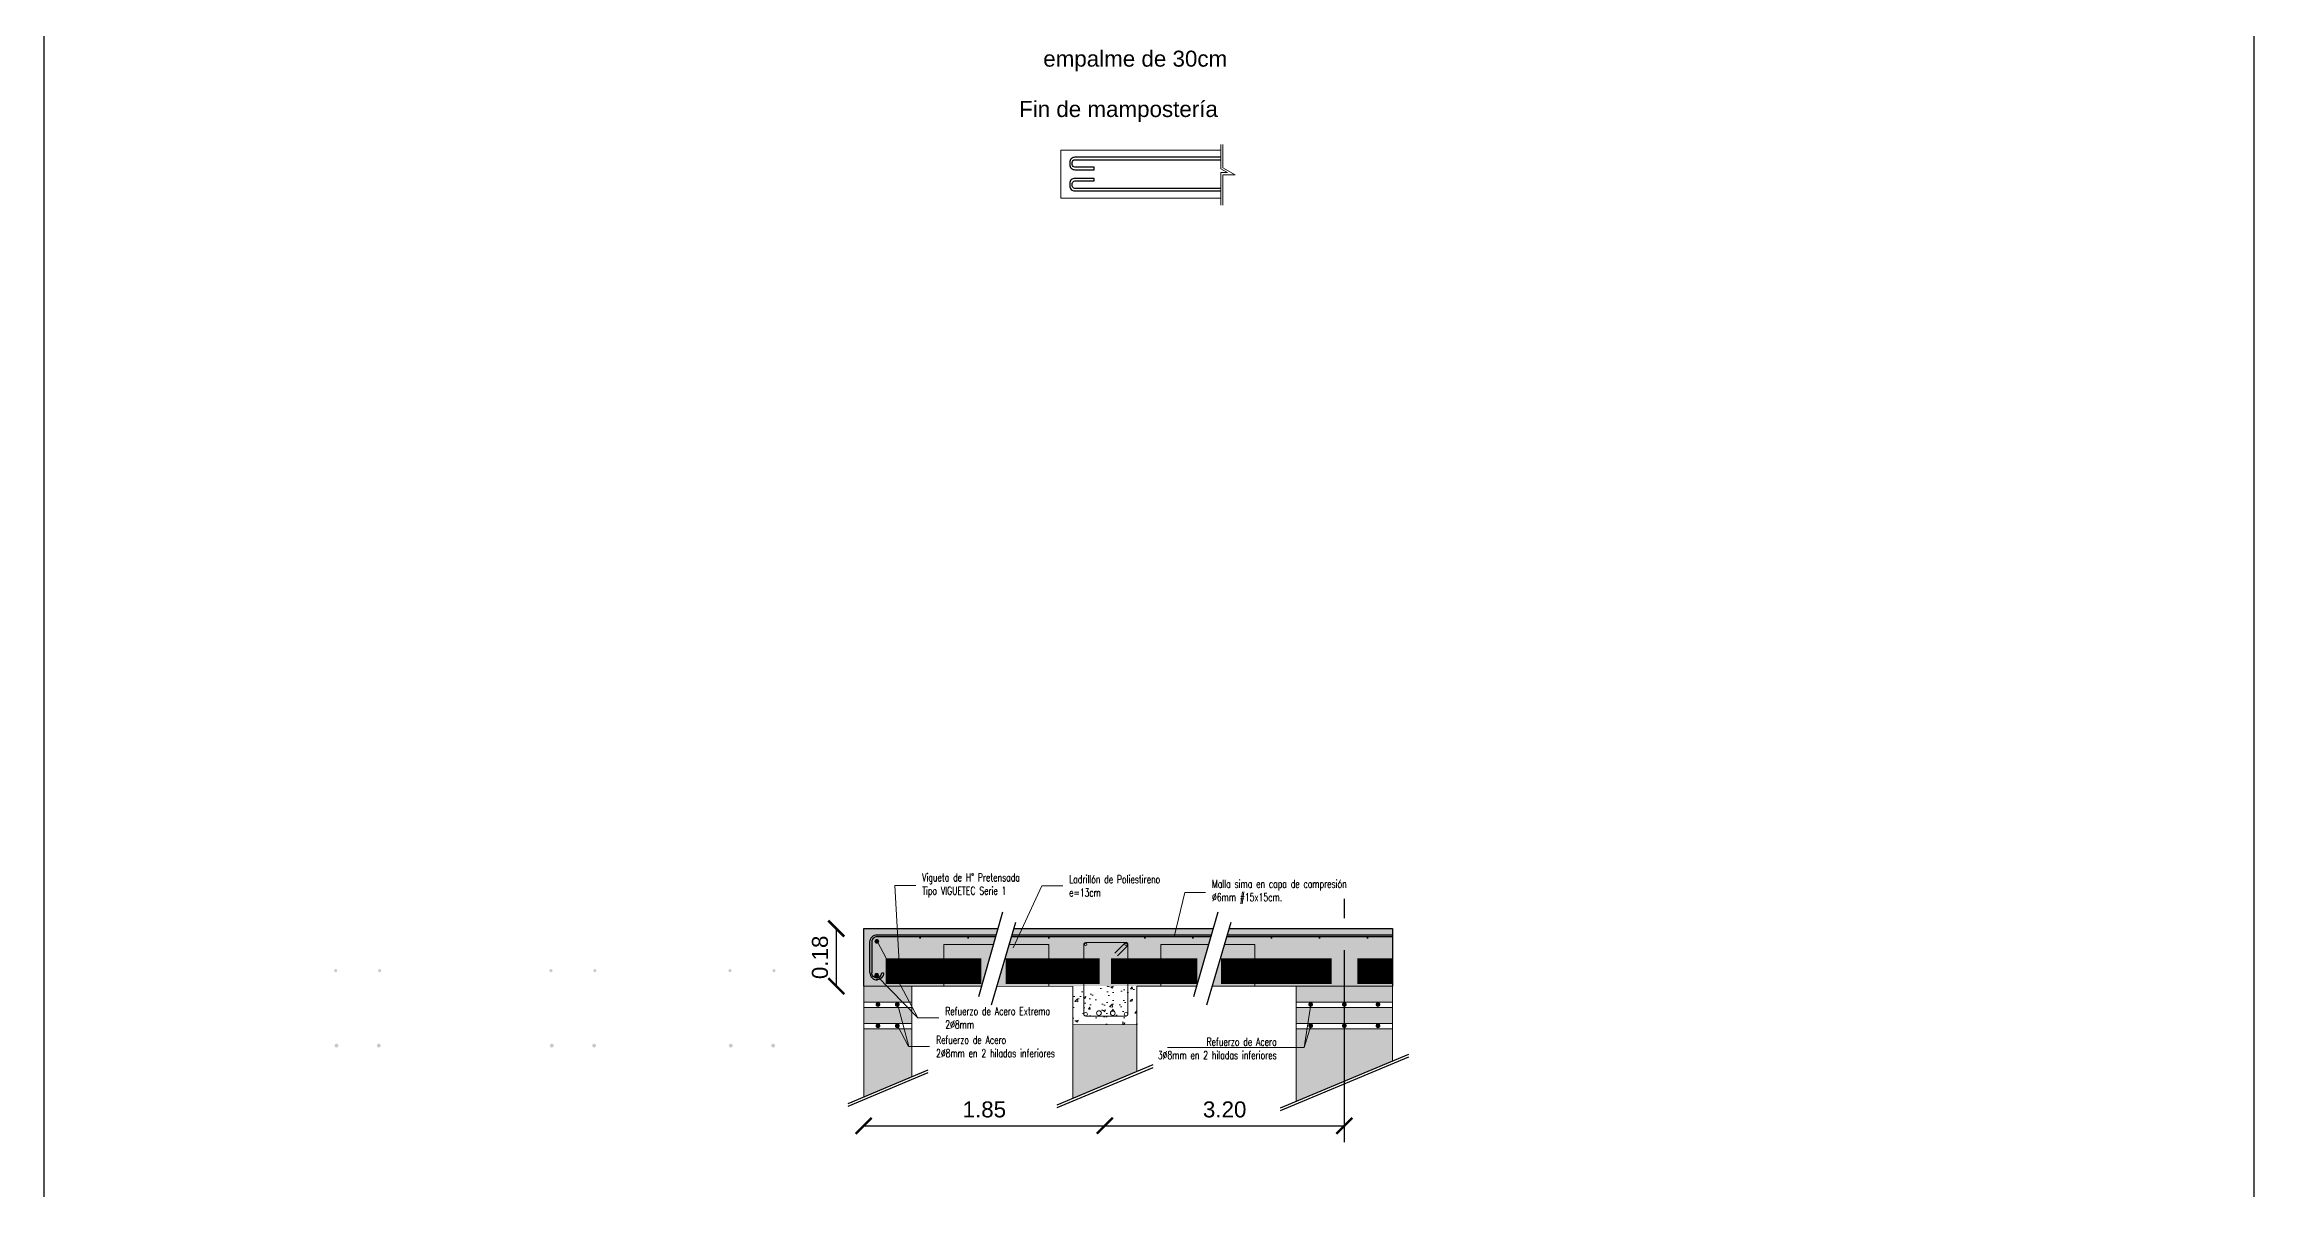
# Model space of a CAD drawing. Header units: millimetres. Extents: x 141 to 456, y -20 to 129.
# Drawn here: x 336.68 to 343.59, y -3.34 to 0.23 of the extents above; entities that cross this region are included whole.
import ezdxf
from ezdxf import colors
from ezdxf.entities.mleader import LeaderData, LeaderLine
from ezdxf.math import Vec2, Vec3

# ---------------------------------------------------------------- set-up
doc = ezdxf.new("R2010")
doc.units = ezdxf.units.MM
doc.header["$LTSCALE"] = 0.1
doc.header["$MEASUREMENT"] = 0
doc.header["$PDMODE"] = 3
doc.header["$PDSIZE"] = 0.1
doc.linetypes.add('ACAD_ISO04W100', pattern=[30, 24, -3, 0, -3])
doc.layers.get('DEFPOINTS').update_dxf_attribs({"color": 1})
for name, color, linetype, lineweight in [('ARM_LONGITUDINAL_Ø10', 10, 'Continuous', 9), ('ARM_LONGITUDINAL_Ø12', 10, 'Continuous', 9), ('ARM_TRANSVERSAL_Ø6', 10, 'Continuous', 9), ('CONT_MURO', 3, 'Continuous', 0), ('referencias', 1, 'Continuous', 5), ('SOMBRA', 1, 'Continuous', 0), ('VIG_CARAS', 4, 'Continuous', 9)]:
    doc.layers.add(name, color=color, linetype=linetype, lineweight=lineweight)
for name, color, linetype in [('armadura', 10, 'Continuous'), ('CONTORNO VIGA', 4, 'Continuous'), ('Cotas', 1, 'Continuous'), ('EJES', 6, 'Continuous'), ('ESTRUCTURAS', 3, 'Continuous'), ('LOSA', 2, 'Continuous')]:
    doc.layers.add(name, color=color, linetype=linetype)
doc.styles.add('Arial20', font='arial.ttf', dxfattribs={"height": 0.2})
doc.styles.add('Arial30', font='arial.ttf', dxfattribs={"width": 0.8, "height": 0.3})
doc.styles.add('COTAS', font='ROMANS.shx', dxfattribs={"width": 0.7})
doc.styles.get("Standard").update_dxf_attribs({"font": 'arial.ttf'})
doc.dimstyles.new('COTA-1-100', dxfattribs={"dimtxt": 0.2, "dimasz": 0.12, "dimexe": 0.012, "dimexo": 0.15, "dimgap": 0.025, "dimtad": 1, "dimzin": 0, "dimdsep": 46, "dimtxsty": 'Arial20', "dimblk1": 'ARCHTICK', "dimblk2": 'ARCHTICK', "dimsah": 1, "dimcen": 0.09, "dimclrd": 256, "dimclre": 256, "dimclrt": 256, "dimazin": 0, "dimtfac": 1, "dimtofl": 0, "dimtmove": 2, "dimatfit": 3, "dimldrblk": 'ARCHTICK', "dimfxl": 1, "dimtolj": 1, "dimtzin": 0, "dimarcsym": 0})

# ---------------------------------------------------------------- blocks, each defined once
blk = doc.blocks.new('_ARCHTICK')
at = {"color": 0, "linetype": 'ByBlock', "const_width": 0.15}
blk.add_lwpolyline([(-0.5, -0.5), (0.5, 0.5)], dxfattribs=at)
blk = doc.blocks.new('*D257')
at = {"layer": 'Cotas', "lineweight": -2, "transparency": 16777216}
blk.add_line((339.2441, -3.1456), (339.9976, -3.1456), dxfattribs=at)
at = {"layer": 'DEFPOINTS', "color": 0, "transparency": 16777216}
for p in [(339.9976, -3.1456), (339.2441, -3.2735), (339.9976, -3.2735)]:
    blk.add_point(p, dxfattribs=at)
at = {"layer": 'Cotas', "lineweight": -2, "transparency": 16777216, "xscale": 0.05, "yscale": 0.05, "zscale": 0.05, "rotation": 180}
blk.add_blockref('_ARCHTICK', (339.2441, -3.1456), dxfattribs=at)
at = {"layer": 'Cotas', "lineweight": -2, "transparency": 16777216, "xscale": 0.05, "yscale": 0.05, "zscale": 0.05}
blk.add_blockref('_ARCHTICK', (339.9976, -3.1456), dxfattribs=at)
at = {"layer": 'Cotas', "color": 2, "transparency": 16777216, "insert": (339.6209, -3.095), "char_height": 0.05, "attachment_point": 5}
blk.add_mtext('\\A1;1.85', dxfattribs=at)
blk = doc.blocks.new('*D258')
at = {"layer": 'Cotas', "lineweight": -2, "transparency": 16777216}
blk.add_line((339.9976, -3.1456), (340.7455, -3.1456), dxfattribs=at)
at = {"layer": 'DEFPOINTS', "color": 0, "transparency": 16777216}
for p in [(340.7455, -3.065), (339.9976, -3.1456), (340.7455, -3.1456)]:
    blk.add_point(p, dxfattribs=at)
at = {"layer": 'Cotas', "lineweight": -2, "transparency": 16777216, "xscale": 0.05, "yscale": 0.05, "zscale": 0.05, "rotation": 180}
blk.add_blockref('_ARCHTICK', (339.9976, -3.1456), dxfattribs=at)
at = {"layer": 'Cotas', "lineweight": -2, "transparency": 16777216, "xscale": 0.05, "yscale": 0.05, "zscale": 0.05}
blk.add_blockref('_ARCHTICK', (340.7455, -3.1456), dxfattribs=at)
at = {"layer": 'Cotas', "color": 2, "transparency": 16777216, "insert": (340.3716, -3.095), "char_height": 0.05, "attachment_point": 5}
blk.add_mtext('\\A1;3.20', dxfattribs=at)
blk = doc.blocks.new('_None')
blk = doc.blocks.new('*D259')
at = {"layer": 'Cotas', "lineweight": -2, "transparency": 16777216}
blk.add_line((339.1582, -2.5294), (339.1582, -2.7094), dxfattribs=at)
at = {"layer": 'DEFPOINTS', "color": 0, "transparency": 16777216}
for p in [(339.2441, -2.5294), (339.1582, -2.7094), (339.2441, -2.7094)]:
    blk.add_point(p, dxfattribs=at)
at = {"layer": 'Cotas', "lineweight": -2, "transparency": 16777216, "xscale": 0.05, "yscale": 0.05, "zscale": 0.05}
for p, rotation in [((339.1582, -2.5294), 90), ((339.1582, -2.7094), 270)]:
    blk.add_blockref('_ARCHTICK', p, dxfattribs=dict(at, rotation=rotation))
at = {"layer": 'Cotas', "color": 2, "transparency": 16777216, "insert": (339.1077, -2.6194), "char_height": 0.05, "attachment_point": 5, "rotation": 90}
blk.add_mtext('\\A1;0.18', dxfattribs=at)
blk = doc.blocks.new('1')
at = {"layer": 'ARM_LONGITUDINAL_Ø10'}
for centre, radius in [((341.844, -4.477), 0.02), ((342.53, -4.477), 0.02), ((341.844, -5.662), 0.03), ((342.53, -5.662), 0.03)]:
    blk.add_circle(centre, radius, dxfattribs=at)
at = {"layer": 'ARM_LONGITUDINAL_Ø12'}
for centre in [(342.07, -5.643), (342.304, -5.643)]:
    blk.add_circle(centre, 0.04, dxfattribs=at)
at = {"layer": 'ARM_TRANSVERSAL_Ø6'}
blk.add_lwpolyline([(342.383, -4.669), (342.553, -4.499), (342.557, -4.494), (342.56, -4.489), (342.561, -4.483), (342.562, -4.477), (342.561, -4.47), (342.56, -4.464), (342.557, -4.459), (342.553, -4.454), (342.548, -4.45), (342.542, -4.447), (342.536, -4.445), (342.53, -4.445), (341.844, -4.445), (341.832, -4.447), (341.821, -4.454), (341.814, -4.464), (341.812, -4.477), (341.812, -5.663), (341.814, -5.675), (341.821, -5.685), (341.832, -5.692), (341.844, -5.695), (342.53, -5.695), (342.542, -5.692), (342.553, -5.685), (342.56, -5.675), (342.562, -5.663), (342.562, -4.477), (342.561, -4.47), (342.56, -4.464), (342.557, -4.459), (342.553, -4.454), (342.548, -4.45), (342.542, -4.447), (342.536, -4.445), (342.53, -4.445), (342.524, -4.445), (342.518, -4.447), (342.512, -4.45), (342.507, -4.454), (342.338, -4.624)], dxfattribs=at)

msp = doc.modelspace()

# ---------------------------------------------------------------- hatches: boundary and pattern name
at = {"layer": 'armadura'}
for points in [[(339.2793, -2.5694, 1), (339.2913, -2.5694, 1)], [(339.4233, -2.5585, -1), (339.4173, -2.5585, -1)], [(339.5733, -2.5585, -1), (339.5673, -2.5585, -1)], [(339.8255, -2.5585, -1), (339.8195, -2.5585, -1)], [(340.1255, -2.5585, -1), (340.1195, -2.5585, -1)], [(340.2755, -2.5585, -1), (340.2695, -2.5585, -1)], [(340.5208, -2.5585, -1), (340.5148, -2.5585, -1)], [(340.6708, -2.5585, -1), (340.6648, -2.5585, -1)], [(340.8208, -2.5585, -1), (340.8148, -2.5585, -1)], [(339.2786, -2.6759, 1), (339.2906, -2.6759, 1)], [(339.295, -2.7667, 1), (339.283, -2.7667, 1)], [(339.3433, -2.7667, 1), (339.3553, -2.7667, 1)], [(340.6463, -2.7667, 1), (340.6343, -2.7667, 1)], [(340.7395, -2.7667, 1), (340.7515, -2.7667, 1)], [(340.8446, -2.7667, -1), (340.8566, -2.7667, -1)], [(339.295, -2.8332, 1), (339.283, -2.8332, 1)], [(339.3433, -2.8332, 1), (339.3553, -2.8332, 1)], [(340.6463, -2.8332, 1), (340.6343, -2.8332, 1)], [(340.7395, -2.8332, 1), (340.7515, -2.8332, 1)], [(340.8446, -2.8332, -1), (340.8566, -2.8332, -1)]]:
    msp.add_hatch(color=256, dxfattribs=at).paths.add_polyline_path(points)
at = {"layer": 'SOMBRA'}
h = msp.add_hatch(dxfattribs=at)
h.set_pattern_fill('AR-CONC', color=256, scale=0.0004)
h.set_pattern_definition([(50, (301.635775, -18.80687), (0.07287387, -0.00637563), [0.00762, -0.08382]), (355, (301.635775, -18.80687), (-0.01409737, 0.07642274), [0.006096, -0.06705623]), (100.45144, (301.64185, -18.8074), (0.0587765, 0.0700471), [0.006476, -0.0712361]), (46.1842, (301.635775, -18.78655), (0.10843162, -0.01681693), [0.01143, -0.12573]), (96.63556, (301.64481, -18.78795), (0.09496165, 0.09897045), [0.009714, -0.10685424]), (351.18415, (301.63578, -18.78655), (0.09496165, 0.09897045), [0.009144, -0.1005839]), (21, (301.645935, -18.79163), (0.06064576, -0.04090608), [0.00762, -0.08382]), (326, (301.645935, -18.79163), (0.02472081, 0.07367519), [0.006096, -0.067056]), (71.45144, (301.65099, -18.79504), (0.08536657, 0.03276911), [0.006476, -0.07123598]), (37.5, (301.635775, -18.80687), (0.001235441, 0.033822016), [0, -0.0662432, 0, -0.068072, 0, -0.06731]), (7.5, (301.635775, -18.80687), (0.026727865, 0.04007223), [0, -0.0388112, 0, -0.0647192, 0, -0.025654]), (327.5, (301.61312, -18.80687), (0.054236238, -0.002291498), [0, -0.0254, 0, -0.079248, 0, -0.105156]), (317.5, (301.60296, -18.80687), (0.05925167, 0.010170596), [0, -0.03302, 0, -0.0526288, 0, -0.074676])])
h.paths.add_polyline_path([(339.6638, -2.529), (339.2441, -2.5294), (339.2441, -2.7094), (339.6125, -2.709)])
edge = h.paths.add_edge_path()
edge.add_arc((337.5948, -2.6609), 0.005, 0, 360)
edge = h.paths.add_edge_path()
edge.add_arc((337.732, -2.6609), 0.005, 0, 360)
edge = h.paths.add_edge_path()
edge.add_arc((337.5973, -2.8953), 0.006, 0, 360)
edge = h.paths.add_edge_path()
edge.add_arc((337.7294, -2.8953), 0.006, 0, 360)
h = msp.add_hatch(dxfattribs=at)
h.set_pattern_fill('AR-CONC', color=256, scale=0.0004)
h.set_pattern_definition([(50, (302.308257, -18.80687), (0.07287387, -0.00637563), [0.00762, -0.08382]), (355, (302.30826, -18.80687), (-0.01409737, 0.07642274), [0.006096, -0.06705623]), (100.45144, (302.31433, -18.8074), (0.0587765, 0.0700471), [0.006476, -0.0712361]), (46.1842, (302.30826, -18.78655), (0.10843162, -0.01681693), [0.01143, -0.12573]), (96.63556, (302.31729, -18.78795), (0.09496165, 0.09897045), [0.009714, -0.10685424]), (351.18415, (302.30826, -18.78655), (0.09496165, 0.09897045), [0.009144, -0.1005839]), (21, (302.318417, -18.79163), (0.06064576, -0.04090608), [0.00762, -0.08382]), (326, (302.31842, -18.79163), (0.02472081, 0.07367519), [0.006096, -0.067056]), (71.45144, (302.32347, -18.79504), (0.08536657, 0.03276911), [0.006476, -0.07123598]), (37.5, (302.308257, -18.80687), (0.001235441, 0.033822016), [0, -0.0662432, 0, -0.068072, 0, -0.06731]), (7.5, (302.308257, -18.80687), (0.026727865, 0.04007223), [0, -0.0388112, 0, -0.0647192, 0, -0.025654]), (327.5, (302.2856, -18.80687), (0.054236238, -0.002291498), [0, -0.0254, 0, -0.079248, 0, -0.105156]), (317.5, (302.27544, -18.80687), (0.05925167, 0.010170596), [0, -0.03302, 0, -0.0526288, 0, -0.074676])])
h.paths.add_polyline_path([(340.3363, -2.529), (339.713, -2.5298), (339.6617, -2.7098), (340.285, -2.709)])
edge = h.paths.add_edge_path()
edge.add_arc((338.2672, -2.6609), 0.005, 0, 360)
edge = h.paths.add_edge_path()
edge.add_arc((338.4044, -2.6609), 0.005, 0, 360)
edge = h.paths.add_edge_path()
edge.add_arc((338.2698, -2.8953), 0.006, 0, 360)
edge = h.paths.add_edge_path()
edge.add_arc((338.4019, -2.8953), 0.006, 0, 360)
h = msp.add_hatch(dxfattribs=at)
h.set_pattern_fill('AR-CONC', color=256, scale=0.0004)
h.set_pattern_definition([(50, (302.86754, -18.80687), (0.07287387, -0.00637563), [0.00762, -0.08382]), (355, (302.86754, -18.80687), (-0.01409737, 0.07642274), [0.006096, -0.06705623]), (100.45144, (302.87361, -18.8074), (0.0587765, 0.0700471), [0.006476, -0.0712361]), (46.1842, (302.86754, -18.78655), (0.10843162, -0.01681693), [0.01143, -0.12573]), (96.63556, (302.87658, -18.78795), (0.09496165, 0.09897045), [0.009714, -0.10685424]), (351.18415, (302.86754, -18.78655), (0.09496165, 0.09897045), [0.009144, -0.1005839]), (21, (302.8777, -18.79163), (0.06064576, -0.04090608), [0.00762, -0.08382]), (326, (302.8777, -18.79163), (0.02472081, 0.07367519), [0.006096, -0.067056]), (71.45144, (302.88275, -18.79504), (0.08536657, 0.03276911), [0.006476, -0.07123598]), (37.5, (302.86754, -18.80687), (0.001235441, 0.033822016), [0, -0.0662432, 0, -0.068072, 0, -0.06731]), (7.5, (302.86754, -18.80687), (0.026727865, 0.04007223), [0, -0.0388112, 0, -0.0647192, 0, -0.025654]), (327.5, (302.844883, -18.80687), (0.054236238, -0.002291498), [0, -0.0254, 0, -0.079248, 0, -0.105156]), (317.5, (302.834723, -18.80687), (0.05925167, 0.010170596), [0, -0.03302, 0, -0.0526288, 0, -0.074676])])
h.paths.add_polyline_path([(340.8955, -2.5294), (340.3855, -2.5298), (340.3342, -2.7098), (340.8955, -2.7094)])
edge = h.paths.add_edge_path()
edge.add_arc((338.8265, -2.6609), 0.005, 0, 360)
edge = h.paths.add_edge_path()
edge.add_arc((338.9637, -2.6609), 0.005, 0, 360)
edge = h.paths.add_edge_path()
edge.add_arc((338.8291, -2.8953), 0.006, 0, 360)
edge = h.paths.add_edge_path()
edge.add_arc((338.9611, -2.8953), 0.006, 0, 360)
at = {"layer": 'SOMBRA', "true_color": 0xc7c8ca}
h = msp.add_hatch(color=9, dxfattribs=at)
h.dxf.hatch_style = 1
h.paths.add_polyline_path([(339.6494, -2.5794), (339.4941, -2.5794), (339.4941, -2.7094), (339.6124, -2.7094)])
h.paths.add_polyline_path([(339.8226, -2.5794), (339.6992, -2.5794), (339.6615, -2.7097), (339.8226, -2.7094)])
h.paths.add_polyline_path([(340.3219, -2.5794), (340.1726, -2.5794), (340.1726, -2.7094), (340.2849, -2.7094)])
h.paths.add_polyline_path([(340.4655, -2.5794), (340.3717, -2.5794), (340.3335, -2.7094), (340.4655, -2.7094)])
at = {"layer": 'SOMBRA'}
h = msp.add_hatch(dxfattribs=at)
h.set_pattern_fill('AR-CONC', color=256, scale=0.0004)
h.set_pattern_definition([(50, (303.97006, -18.80687), (0.07287387, -0.00637563), [0.00762, -0.08382]), (355, (303.97006, -18.80687), (-0.01409737, 0.07642274), [0.006096, -0.06705623]), (100.45144, (303.97613, -18.8074), (0.0587765, 0.0700471), [0.006476, -0.0712361]), (46.1842, (303.97006, -18.78655), (0.10843162, -0.01681693), [0.01143, -0.12573]), (96.63556, (303.97909, -18.78795), (0.09496165, 0.09897045), [0.009714, -0.10685424]), (351.18415, (303.97006, -18.78655), (0.09496165, 0.09897045), [0.009144, -0.1005839]), (21, (303.98022, -18.79163), (0.06064576, -0.04090608), [0.00762, -0.08382]), (326, (303.98022, -18.79163), (0.02472081, 0.07367519), [0.006096, -0.067056]), (71.45144, (303.98527, -18.79504), (0.08536657, 0.03276911), [0.006476, -0.07123598]), (37.5, (303.970058, -18.80687), (0.001235441, 0.033822016), [0, -0.0662432, 0, -0.068072, 0, -0.06731]), (7.5, (303.970058, -18.80687), (0.026727865, 0.04007223), [0, -0.0388112, 0, -0.0647192, 0, -0.025654]), (327.5, (303.9474, -18.80687), (0.054236238, -0.002291498), [0, -0.0254, 0, -0.079248, 0, -0.105156]), (317.5, (303.93724, -18.80687), (0.05925167, 0.010170596), [0, -0.03302, 0, -0.0526288, 0, -0.074676])])
h.paths.add_polyline_path([(340.0976, -2.7094), (339.8976, -2.7094), (339.8976, -2.8294), (340.0976, -2.8294)])
edge = h.paths.add_edge_path()
edge.add_arc((339.9291, -2.6609), 0.005, 0, 360)
edge = h.paths.add_edge_path()
edge.add_arc((340.0662, -2.6609), 0.005, 0, 360)
edge = h.paths.add_edge_path()
edge.add_arc((339.9316, -2.8953), 0.006, 0, 360)
edge = h.paths.add_edge_path()
edge.add_arc((340.0637, -2.8953), 0.006, 0, 360)
at = {"layer": 'SOMBRA', "true_color": 0xf8991e, "transparency": 33554559}
h = msp.add_hatch(color=30, dxfattribs=at)
h.dxf.hatch_style = 1
h.paths.add_polyline_path([(339.3941, -2.7094), (339.2441, -2.7094), (339.2441, -2.7594), (339.3941, -2.7594)])
h = msp.add_hatch(color=30, dxfattribs=at)
h.dxf.hatch_style = 1
h.paths.add_polyline_path([(340.8955, -2.7094), (340.5955, -2.7094), (340.5955, -2.7594), (340.8955, -2.7594)])
h = msp.add_hatch(color=30, dxfattribs=at)
h.dxf.hatch_style = 1
h.paths.add_polyline_path([(339.3941, -2.7759), (339.2441, -2.7759), (339.2441, -2.8259), (339.3941, -2.8259)])
h = msp.add_hatch(color=30, dxfattribs=at)
h.dxf.hatch_style = 1
h.paths.add_polyline_path([(339.3941, -2.8984), (339.3844, -2.8984), (339.3547, -2.8423), (339.2441, -2.8423), (339.2441, -3.0559), (339.3941, -2.993)])
h.paths.add_polyline_path([(339.3699, -2.8423), (339.3547, -2.8423), (339.3844, -2.8984), (339.3848, -2.8984)], flags=17)
h.paths.add_polyline_path([(339.3941, -2.8423), (339.3699, -2.8423), (339.3848, -2.8984), (339.3941, -2.8984)], flags=17)
h.paths.add_polyline_path([(340.0976, -2.8294), (339.8976, -2.8303), (339.897, -3.0609), (340.0976, -2.9767)])
h.paths.add_polyline_path([(340.7455, -2.8423), (340.6375, -2.8423), (340.6195, -2.9007), (340.5955, -2.9007), (340.5955, -3.07), (340.7455, -3.0071)])
h.paths.add_polyline_path([(340.8955, -2.8423), (340.7455, -2.8423), (340.7455, -3.0071), (340.8955, -2.9442)])
h.paths.add_polyline_path([(340.6375, -2.8423), (340.6285, -2.8423), (340.6195, -2.9007)])
h.paths.add_polyline_path([(340.6285, -2.8423), (340.5955, -2.8423), (340.5955, -2.9007), (340.6195, -2.9007)])
h = msp.add_hatch(color=30, dxfattribs=at)
h.dxf.hatch_style = 1
h.paths.add_polyline_path([(340.8955, -2.7759), (340.5955, -2.7759), (340.5955, -2.8259), (340.8955, -2.8259)])

# ---------------------------------------------------------------- linework, layer by layer
msp.add_line((339.3126, -2.6627), (339.3126, -2.6627))
at = {"color": 1, "linetype": 'Continuous'}
for p, q in [((340.1476, -2.9558), (339.8472, -3.0818)), ((340.1476, -2.9642), (339.8472, -3.0902)), ((340.9455, -2.9233), (340.5455, -3.091)), ((340.9455, -2.9317), (340.5455, -3.0994)), ((339.4441, -2.972), (339.1941, -3.0769)), ((339.4441, -2.9805), (339.1941, -3.0853))]:
    msp.add_line(p, q, dxfattribs=at)
msp.add_lwpolyline([(336.6842, 3.7541), (343.5864, 3.7541), (343.5864, -6.6998), (336.6842, -6.6998)], close=True)
at = {"lineweight": 0}
for points in [[(340.3595, -0.0788), (340.3595, -0.1549), (340.3805, -0.1668), (340.3595, -0.1668), (340.3595, -0.2681)], [(340.3661, -0.0788), (340.3661, -0.1522), (340.4043, -0.1738), (340.3661, -0.1738), (340.3661, -0.2681)]]:
    msp.add_lwpolyline(points, dxfattribs=at)
at = {"color": 1, "linetype": 'Continuous'}
for points in [[(339.6033, -2.7413), (339.6787, -2.4767)], [(340.2758, -2.7413), (340.3512, -2.4767)], [(339.6437, -2.7683), (339.7198, -2.5096)], [(340.3162, -2.7683), (340.3923, -2.5096)]]:
    msp.add_lwpolyline(points, dxfattribs=at)
at = {"layer": 'ARM_LONGITUDINAL_Ø10'}
for centre in [(339.2853, -2.5694), (339.2846, -2.6759), (339.289, -2.7667), (339.3493, -2.7667), (340.6403, -2.7667), (340.7455, -2.7667), (340.8506, -2.7667), (339.289, -2.8332), (339.3493, -2.8332), (340.6403, -2.8332), (340.7455, -2.8332), (340.8506, -2.8332)]:
    msp.add_circle(centre, 0.006, dxfattribs=at)
at = {"layer": 'ARM_TRANSVERSAL_Ø6'}
msp.add_line((340.0726, -2.6608), (340.0725, -2.6596), dxfattribs=at)
at = {"layer": 'armadura'}
msp.add_line((339.3003, -2.668), (339.3063, -2.6679), dxfattribs=at)
for points in [[(340.3595, -0.1187), (339.9037, -0.1187, 0.414214), (339.8877, -0.1347), (339.8877, -0.1418, 0.414214), (339.9037, -0.1578), (339.964, -0.1578), (339.964, -0.1498), (339.9037, -0.1498, -0.414214), (339.8957, -0.1418), (339.8957, -0.1347, -0.414214), (339.9037, -0.1267), (340.3595, -0.1267)], [(340.3595, -0.2159), (339.9037, -0.2159, -0.414214), (339.8957, -0.2079), (339.8957, -0.2008, -0.414214), (339.9037, -0.1928), (339.964, -0.1928), (339.964, -0.1848), (339.9037, -0.1848, 0.414214), (339.8877, -0.2008), (339.8877, -0.2079, 0.414214), (339.9037, -0.2239), (340.3595, -0.2239)], [(339.2634, -2.6679), (339.2634, -2.571, -0.438274), (339.2869, -2.5494), (339.658, -2.5494)], [(339.6563, -2.5554), (339.2849, -2.5554, 0.414214), (339.2694, -2.5709), (339.2694, -2.668)], [(339.2634, -2.6679, 0.438274), (339.2869, -2.6894)], [(339.2849, -2.6834, -0.414214), (339.2694, -2.668)], [(339.3063, -2.6679, -0.438274), (339.2829, -2.6894)], [(339.2849, -2.6834, 0.414214), (339.3003, -2.668)]]:
    msp.add_lwpolyline(points, format="xyb", dxfattribs=at)
for points in [[(339.7081, -2.5494), (340.3305, -2.5494)], [(340.3805, -2.5494), (340.8955, -2.5494)], [(340.3288, -2.5554), (339.7063, -2.5554)], [(340.8955, -2.5554), (340.3788, -2.5554)]]:
    msp.add_lwpolyline(points, dxfattribs=at)
at = {"layer": 'CONT_MURO'}
for p, q in [((339.8595, -0.2467), (339.8595, -0.0967)), ((339.8595, -0.0967), (340.3595, -0.0967)), ((339.8595, -0.2467), (340.3595, -0.2467)), ((339.4941, -2.7094), (339.4941, -2.5794)), ((339.4941, -2.5794), (339.6494, -2.5794)), ((339.6992, -2.5794), (339.8226, -2.5794)), ((339.8226, -2.7094), (339.8226, -2.5794)), ((340.1726, -2.7094), (340.1726, -2.5794)), ((340.1726, -2.5794), (340.3219, -2.5794)), ((340.3717, -2.5794), (340.4655, -2.5794)), ((340.4655, -2.7094), (340.4655, -2.5794)), ((339.2441, -3.0559), (339.2441, -2.7094)), ((339.2441, -2.7594), (339.3941, -2.7594)), ((339.3941, -2.7094), (339.3941, -2.993)), ((340.5955, -2.7594), (340.8955, -2.7594)), ((339.2441, -2.7759), (339.3941, -2.7759)), ((339.2441, -2.8259), (339.3941, -2.8259)), ((339.897, -3.0609), (339.8976, -2.8294)), ((340.0976, -2.8294), (340.0976, -2.9767)), ((340.5955, -2.7759), (340.8955, -2.7759)), ((340.5955, -2.8259), (340.8955, -2.8259)), ((339.2441, -2.8423), (339.3941, -2.8423)), ((339.2441, -2.8423), (339.3941, -2.8423)), ((340.5955, -2.8423), (340.7455, -2.8423)), ((340.5955, -2.8423), (340.8955, -2.8423))]:
    msp.add_line(p, q, dxfattribs=at)
msp.add_lwpolyline([(340.5955, -3.07), (340.5955, -2.7094)], dxfattribs=at)
at = {"layer": 'CONTORNO VIGA'}
for p, q in [((339.2441, -2.7094), (339.2441, -2.5294)), ((339.2441, -2.5294), (339.6637, -2.5294)), ((339.7139, -2.5294), (340.3362, -2.5294)), ((340.3864, -2.5294), (340.8955, -2.5294)), ((340.8955, -2.5294), (340.8955, -2.7094))]:
    msp.add_line(p, q, dxfattribs=at)
at = {"layer": 'EJES', "linetype": 'ACAD_ISO04W100', "ltscale": 0.25}
msp.add_line((340.7455, -3.1969), (340.7455, -2.4365), dxfattribs=at)
at = {"layer": 'LOSA', "color": 116, "true_color": 0x136734, "transparency": 33554559, "const_width": 0.08}
for points in [[(339.3126, -2.6627), (339.6112, -2.6627)], [(339.6871, -2.6627), (339.9816, -2.6627)], [(340.017, -2.6627), (340.286, -2.6627)], [(340.3604, -2.6627), (340.7054, -2.6627)], [(340.7861, -2.6627), (340.8955, -2.6627)]]:
    msp.add_lwpolyline(points, dxfattribs=at)
at = {"layer": 'referencias'}
for p, q in [((339.2846, -2.6759), (339.4137, -2.8083)), ((340.6403, -2.7667), (340.6195, -2.9007)), ((339.3493, -2.8321), (339.3844, -2.8984))]:
    msp.add_line(p, q, dxfattribs=at)
at = {"layer": 'VIG_CARAS'}
for p, q in [((339.2441, -2.7094), (339.6124, -2.7094)), ((339.661, -2.7094), (339.8976, -2.7103)), ((339.8976, -2.8303), (339.8976, -2.7103)), ((340.0976, -2.7094), (340.0976, -2.8294)), ((340.0976, -2.7094), (340.2849, -2.7094)), ((340.3335, -2.7094), (340.7455, -2.7094)), ((340.0976, -2.8294), (339.8976, -2.8303))]:
    msp.add_line(p, q, dxfattribs=at)
msp.add_lwpolyline([(340.5955, -2.7094), (340.8955, -2.7094), (340.8955, -2.9442)], dxfattribs=at)

# ---------------------------------------------------------------- block references
at = {"xscale": 0.1838243431366686, "yscale": 0.1838243431366686, "zscale": 0.1838243431366686}
msp.add_blockref('1', (277.0983, -1.7561), dxfattribs=at)

# ---------------------------------------------------------------- texts
at = {"layer": 'ESTRUCTURAS', "style": 'Arial30'}
for s, p in [('empalme de 30cm', (339.805, 0.1644)), ('Fin de mampostería', (339.7294, 0.007))]:
    msp.add_text(s, height=0.05, dxfattribs=at).set_placement(p)

# ---------------------------------------------------------------- dimensions: what is measured, and where the dimension line sits
at = {"layer": 'Cotas'}
dim = msp.add_linear_dim(base=(339.1582, -2.7094), p1=(339.2441, -2.5294), p2=(339.2441, -2.7094), angle=90, dimstyle='COTA-1-100', override={"dimtxt": 0.05, "dimasz": 0.05, "dimexe": 0, "dimexo": 0.8, "dimtxsty": 'Standard', "dimse1": 1, "dimse2": 1, "dimclrt": 2}, dxfattribs=at)
dim.commit()
dim.dimension.update_dxf_attribs({"geometry": '*D259', "text_midpoint": (339.1077, -2.6194)})
for base, p1, p2, text, picture, middle in [((339.9976, -3.1456), (339.2441, -3.2735), (339.9976, -3.2735), '1.85', '*D257', (339.6209, -3.095)), ((340.7455, -3.1456), (339.9976, -3.1456), (340.7455, -3.065), '3.20', '*D258', (340.3716, -3.095))]:
    dim = msp.add_linear_dim(base=base, p1=p1, p2=p2, text=text, dimstyle='COTA-1-100', override={"dimtxt": 0.05, "dimasz": 0.05, "dimexe": 0, "dimexo": 0.8, "dimtxsty": 'Standard', "dimse1": 1, "dimse2": 1, "dimclrt": 2}, dxfattribs=at)
    dim.commit()
    dim.dimension.update_dxf_attribs({"geometry": picture, "text_midpoint": middle})

# ---------------------------------------------------------------- leaders
at = {"layer": 'referencias'}
ml = msp.add_multileader_mtext('Standard', dxfattribs=at)
ml.set_content('{\\C256;Vigueta de H° Pretensada\\PTipo VIGUETEC Serie 1}', color=2, style='COTAS')
ml.set_leader_properties(color=256, linetype='ByLayer', lineweight=-1)
ml.set_arrow_properties(name='NONE')
ml.build(insert=Vec2(0, 0))
ml.multileader.update_dxf_attribs({"text_left_attachment_type": 2, "text_right_attachment_type": 6, "dogleg_length": 0.01, "arrow_head_size": 0.01})
ctx = ml.context
ctx.base_point, ctx.char_height, ctx.arrow_head_size, ctx.landing_gap_size, ctx.plane_origin = Vec3(339.4067, -2.3944), 0.025, 0.01, 0.02, Vec3(339.7895, -2.3499)
ctx.left_attachment, ctx.right_attachment = 2, 6
notes = []
notes.append((ctx, [(0, (1, 1, 0), (339.3415, -2.3944), (1, 0), 0.0653, [(0, [(339.3546, -2.636)], 0, [])])]))
ctx.mtext.insert, ctx.mtext.flow_direction = Vec3(339.4267, -2.3569), 5
ml = msp.add_multileader_mtext('Standard', dxfattribs=at)
ml.set_content('{\\C256;Ladrillón de Poliestireno\\Pe=13cm}', color=2, style='COTAS')
ml.set_leader_properties(color=256, linetype='ByLayer', lineweight=-1)
ml.set_arrow_properties(name='NONE')
ml.build(insert=Vec2(0, 0))
ml.multileader.update_dxf_attribs({"text_left_attachment_type": 2, "text_right_attachment_type": 6, "dogleg_length": 0.01, "arrow_head_size": 0.01})
ctx = ml.context
ctx.base_point, ctx.char_height, ctx.arrow_head_size, ctx.landing_gap_size, ctx.plane_origin = Vec3(339.866, -2.3963), 0.025, 0.01, 0.02, Vec3(340.1556, -2.2782)
ctx.left_attachment, ctx.right_attachment = 2, 6
notes.append((ctx, [(0, (1, 1, 0), (339.8007, -2.3963), (1, 0), 0.0653, [(0, [(339.7108, -2.59)], 0, [])])]))
ctx.mtext.insert, ctx.mtext.flow_direction = Vec3(339.886, -2.3629), 5
ml = msp.add_multileader_mtext('Standard', dxfattribs=at)
ml.set_content('{\\C256;Malla sima en capa de compresión\\P%%C6mm #15x15cm.}', color=2, style='COTAS')
ml.set_leader_properties(color=256, linetype='ByLayer', lineweight=-1)
ml.set_arrow_properties(name='NONE')
ml.build(insert=Vec2(0, 0))
ml.multileader.update_dxf_attribs({"text_left_attachment_type": 2, "text_right_attachment_type": 6, "dogleg_length": 0.01, "arrow_head_size": 0.01})
ctx = ml.context
ctx.base_point, ctx.char_height, ctx.arrow_head_size, ctx.landing_gap_size, ctx.plane_origin = Vec3(340.3121, -2.417), 0.025, 0.01, 0.02, Vec3(340.6592, -2.2437)
ctx.left_attachment, ctx.right_attachment = 2, 6
notes.append((ctx, [(0, (1, 1, 0), (340.2469, -2.417), (1, 0), 0.0653, [(0, [(340.2144, -2.5554)], 0, [])])]))
ctx.mtext.insert, ctx.mtext.flow_direction = Vec3(340.3321, -2.3772), 5
ml = msp.add_multileader_mtext('Standard', dxfattribs=at)
ml.set_content('{\\C256;Refuerzo de Acero Extremo\\P2%%C8mm}', color=2, style='COTAS')
ml.set_leader_properties(color=256, linetype='ByLayer', lineweight=-1)
ml.set_arrow_properties(name='NONE')
ml.build(insert=Vec2(0, 0))
ml.multileader.update_dxf_attribs({"text_left_attachment_type": 2, "text_right_attachment_type": 6, "dogleg_length": 0.01, "arrow_head_size": 0.01})
ctx = ml.context
ctx.base_point, ctx.char_height, ctx.arrow_head_size, ctx.landing_gap_size, ctx.plane_origin = Vec3(339.479, -2.8083), 0.025, 0.01, 0.02, Vec3(339.7857, -2.4351)
ctx.left_attachment, ctx.right_attachment = 2, 6
notes.append((ctx, [(0, (1, 1, 0), (339.4137, -2.8083), (1, 0), 0.0653, [(0, [(339.2874, -2.5711)], 0, [])])]))
ctx.mtext.insert, ctx.mtext.flow_direction = Vec3(339.499, -2.775), 5
ml = msp.add_multileader_mtext('Standard', dxfattribs=at)
ml.set_content('{\\C256;Refuerzo de Acero\\P2%%C8mm en 2 hiladas inferiores}', color=2, style='COTAS')
ml.set_leader_properties(color=256, linetype='ByLayer', lineweight=-1)
ml.set_arrow_properties(name='NONE')
ml.build(insert=Vec2(0, 0))
ml.multileader.update_dxf_attribs({"text_left_attachment_type": 2, "text_right_attachment_type": 6, "dogleg_length": 0.01, "arrow_head_size": 0.01})
ctx = ml.context
ctx.base_point, ctx.char_height, ctx.arrow_head_size, ctx.landing_gap_size, ctx.plane_origin = Vec3(339.4501, -2.8984), 0.025, 0.01, 0.02, Vec3(339.7941, -2.5549)
ctx.left_attachment, ctx.right_attachment = 2, 6
notes.append((ctx, [(0, (1, 1, 0), (339.3848, -2.8984), (1, 0), 0.0653, [(0, [(339.3493, -2.7652)], 0, [])])]))
ctx.mtext.insert, ctx.mtext.flow_direction = Vec3(339.4701, -2.865), 5
ml = msp.add_multileader_mtext('Standard', dxfattribs=at)
ml.set_content('{\\C256;Refuerzo de Acero\\P3%%C8mm en 2 hiladas inferiores}', color=2, style='COTAS')
ml.set_leader_properties(color=256, linetype='ByLayer', lineweight=-1)
ml.set_arrow_properties(name='NONE')
ml.build(insert=Vec2(0, 0))
ml.multileader.update_dxf_attribs({"text_left_attachment_type": 2, "text_right_attachment_type": 6, "dogleg_length": 0.01, "arrow_head_size": 0.01})
ctx = ml.context
ctx.base_point, ctx.char_height, ctx.arrow_head_size, ctx.landing_gap_size, ctx.plane_origin = Vec3(340.0909, -2.904), 0.025, 0.01, 0.02, Vec3(341.0851, -2.5214)
ctx.left_attachment, ctx.right_attachment, ctx.text_align_type = 2, 6, 2
notes.append((ctx, [(1, (1, 1, 0), (340.6195, -2.9007), (-1, 0), 0.0653, [(0, [(340.6403, -2.8332)], 0, [])])]))
ctx.mtext.insert, ctx.mtext.alignment, ctx.mtext.flow_direction = Vec3(340.5342, -2.8707), 3, 5
for ctx, leaders in notes:
    for number, flags, end, landing, length, lines in leaders:
        leader = LeaderData()
        leader.index, (leader.has_last_leader_line, leader.has_dogleg_vector, leader.attachment_direction) = number, flags
        leader.last_leader_point, leader.dogleg_vector, leader.dogleg_length = Vec3(end), Vec3(landing), length
        for number, points, colour, breaks in lines:
            line = LeaderLine()
            line.index, line.vertices, line.color, line.breaks = number, Vec3.list(points), colors.encode_raw_color(colour), breaks
            leader.lines.append(line)
        ctx.leaders.append(leader)

doc.saveas('drawing.dxf')
